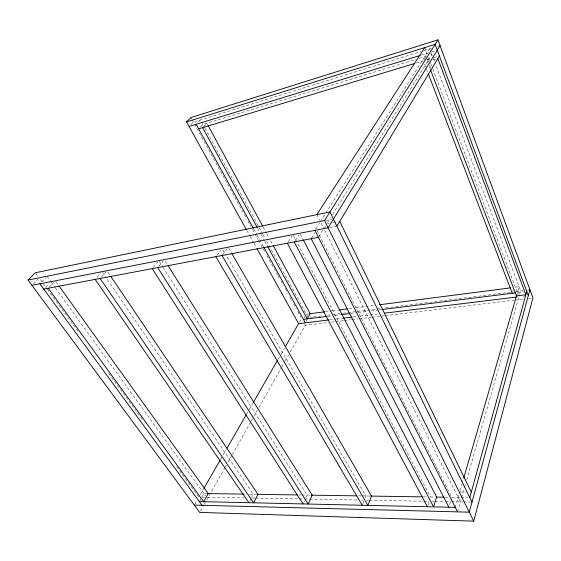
<?xml version="1.0" encoding="UTF-8"?>
<svg xmlns="http://www.w3.org/2000/svg" width="561" height="561" viewBox="0 0 561 561"><rect width="100%" height="100%" fill="white"/><g stroke="black" fill="none" stroke-linecap="round" stroke-linejoin="round"><path stroke-width="0.42" stroke-dasharray="2.81 2.1" d="M457.545 511.863L461.345 498.554M461.584 497.712L464.228 488.463M464.466 487.621L465.665 483.414M466.626 480.055L518.967 296.755L517.228 296.965M519.682 294.237L520.636 290.886L435.602 64.389M455.259 507.347L459.256 493.533M460.076 490.7L462.019 483.982M462.264 483.147L463.477 478.947M516.45 295.92L519.093 286.776L514.753 287.33M449.55 504.732L451.261 498.96M512.74 291.601L513.231 289.939M427.882 505.103L429.179 501.043M362.855 503.715L364.068 500.622M365.274 497.537L365.877 495.994L226.497 255.998M303.697 502.453L304.371 500.98M305.717 498.035L307.063 495.09L163.531 268.109M249.722 501.169L251.307 498.098M251.7 497.334L253.292 494.262L106.534 278.27M200.558 510.882L203.994 504.795M204.421 504.037L225.031 467.523M225.459 466.759L226.321 465.237M228.039 462.194L231.903 455.35M232.331 454.585L250.795 421.879M251.223 421.115L253.369 417.314M253.796 416.55L257.233 410.463M258.951 407.419L281.278 367.862M281.706 367.104L284.715 361.775M285.142 361.018L288.578 354.931M290.296 351.887L305.324 325.261L327.912 322.547M306.194 321.341L307.035 319.854M199.73 500.854L201.413 497.916M201.834 497.179L203.938 493.505L206.553 493.54M304.3 317.891L305.149 316.404M194.744 504.346L196.918 500.552M200.41 494.486L203.461 489.171M220.466 459.585L222.647 455.791M223.089 455.034L226.139 449.719M246.637 414.06L248.818 410.266M249.252 409.509L252.738 403.443M278.032 359.44L280.647 354.882M281.082 354.124L284.574 348.058M299.399 322.259L301.58 318.466M318.893 236.623L322.94 230.101M323.844 228.657L325.689 225.676M327.533 222.703L330.766 217.5M332.61 214.526L431.9 54.536L429.481 55.28M311.699 237.983L314.882 232.927M423.772 60.195L425.014 58.232M425.427 57.573L426.255 56.261M315.801 228.888L319.447 223.124M429.761 48.842L320.359 221.686L323.452 227.878M295.212 240.466L298.95 234.743M288.284 241.777L292.064 236.069M222.542 254.813L227.696 247.927M216.911 255.29L221.062 249.799M158.819 266.286L163.223 260.984M153.328 267.324L157.753 262.036M101.268 277.183L105.868 272.071M96.906 277.478L100.37 273.656M49.403 287.001L53.554 282.688M203.846 126.386L206.869 123.245L207.703 124.78M45.539 287.225L49.102 283.543M200.48 126.968L202.914 124.451L416.024 59.389M41.682 281.952L45.883 277.667M198.601 121.786L200.438 119.914L204.632 127.606M33.155 284.111L37.966 279.245M190.908 124.598L193.37 122.102L420.834 51.605M423.906 50.658L431.346 48.351M437.692 46.381L440.069 45.644M421.395 55.076L428.478 52.902M431.675 51.921L437.271 50.195M419.369 58.365L426.051 56.324M416.486 62.93L423.19 60.904M426.542 59.887L430.652 58.646M433.842 57.678L439.424 55.988M429.046 61.233L427.447 61.717L428.071 63.358M433.057 60.027L436.255 59.066M325.724 220.606L331.81 219.393M327.589 223.762L329.209 223.446M333.269 222.64L338.143 221.679M329.552 227.542L336.081 226.272M306.418 314.181L310.191 313.69M325.52 311.72L331.593 310.934M332.463 310.822L338.535 310.037M348.956 308.697L352.427 308.248M355.898 307.8L374.131 305.45M310.03 317.407L312.631 317.077M313.501 316.965L322.168 315.878M327.365 315.219L342.098 313.368M342.967 313.255L356.831 311.509M357.701 311.404L381.101 308.452M385.8 307.863L510.826 292.12M516.036 291.461L523.175 290.563M527.326 290.044L529.086 289.82M327.806 316.327L331.285 315.892M334.763 315.457L340.85 314.693M350.415 313.501L357.371 312.631M358.241 312.519L367.813 311.327M371.291 310.892L378.247 310.023M379.117 309.91L381.725 309.588M517.403 292.625L523.371 291.881M329.665 319.861L335.744 319.118M336.614 319.013L342.694 318.269M353.107 316.993L356.586 316.572M360.057 316.152L378.289 313.922M523.217 296.236L524.921 296.026M331.39 322.133L334.861 321.712M335.73 321.607L343.549 320.668M344.419 320.562L351.368 319.728M352.238 319.623L358.318 318.893M359.187 318.788L371.354 317.33M372.224 317.224L384.383 315.766M385.253 315.661L513.834 300.212M514.703 300.107L524.262 298.964M528.609 298.438L531.211 298.129M459.704 491.983L465.49 492.053M249.357 494.199L256.349 494.311M299.153 494.963L300.899 494.991M301.769 495.005L310.506 495.139M358.549 495.882L361.172 495.924M362.041 495.931L369.909 496.057M423.19 496.878L426.683 496.927M430.182 496.983L435.119 497.06M445.027 497.207L448.527 497.263M451.752 497.312L460.623 497.453M461.458 497.46L468.105 497.565M202.339 497.13L204.905 497.172M207.486 497.221L244.238 497.902M252.113 498.049L254.743 498.098M255.613 498.119L298.494 498.911M299.371 498.925L303.746 499.01M304.623 499.024L308.992 499.108M309.868 499.122L358.002 500.012M361.501 500.082L363.248 500.11M366.747 500.181L368.5 500.209M369.376 500.23L422.756 501.218M423.632 501.232L428.877 501.331M432.384 501.394L434.13 501.429M435.006 501.443L444.635 501.625M445.504 501.639L450.756 501.737M451.633 501.751L462.867 501.962M463.702 501.976L470.335 502.102M35.82 273.431L38.211 276.713M40.203 279.441L42.776 282.975M43.295 283.677L46.9 288.627M47.419 289.329L78.337 331.726M108.743 373.416L143.272 420.757M176.764 466.682L198.924 497.067M47.082 276.44L51.184 282.12M51.395 282.407L55.287 287.8M55.49 288.074L205.585 495.784M55.841 281.545L58.4 285.107M102.593 272.471L106.036 277.548M108 272.246L110.447 275.872M159.324 261.454L163.062 267.373M165.25 261.138L167.108 264.098M222.976 249.94L226.055 255.241M228.65 247.997L231.265 252.548M246.798 230.41L249.771 235.76M250.199 236.525L253.593 242.64M254.021 243.404L256.139 247.226M190.873 117.572L191.708 119.086M192.121 119.837L246.209 217.984M247.899 221.055L250.858 226.42M252.548 229.491L254.659 233.327M255.08 234.091L258.039 239.463M258.467 240.227L265.227 252.499M266.917 255.571L277.485 274.75M277.905 275.514L279.175 277.814M280.865 280.886L283.403 285.486M285.093 288.55L287.632 293.158M289.742 296.993L291.86 300.829M293.55 303.894L296.082 308.494M297.772 311.565L300.731 316.937M304.49 323.753L305.324 325.261M253.789 229.084L256.868 234.673M257.162 235.206L263.193 246.167M257.667 228.264L260.613 233.642M261.026 234.407L264.392 240.557M264.813 241.321L267.331 245.928M205.003 128.294L262.548 233.769M262.836 234.295L265.072 238.383M266.608 241.209L308.298 317.624M263.109 226.917L266.447 233.06M266.861 233.825L268.943 237.668M270.612 240.739L272.695 244.575M293.417 235.424L430.476 496.99M300.289 234.084L302.709 238.755M317.098 230.823L435.953 466.051M436.353 466.836L451.353 496.534M316.846 214.646L319.581 220.122M324.623 230.22L460.385 501.913M424.614 64.122L426.178 68.218M426.493 69.038L427.741 72.306M427.18 58.716L428.422 61.983M429.663 65.251L430.596 67.699M429.312 66.633L430.245 69.087M424.698 47.608L426.886 53.393M428.436 57.488L430.294 62.404M430.603 63.225L432.461 68.14M432.776 68.961L518.701 296.061M431.29 52.909L433.155 57.867M433.443 58.639L435.308 63.61"/><path stroke-width="0.84" d="M471.99 502.13L329.959 211.939L35.336 272.772L28.05 280.051L199.695 512.403L473.715 521.148L532.95 297.919L437.938 39.852L190.873 117.572L186.525 121.912L246.377 229.645M529.928 289.714L469.255 512.165L194.302 505.103M469.767 497.593L526.779 291.454M463.723 478.105L516.674 295.142M203.895 488.414L220.031 460.343M227.009 448.204L246.195 414.824M253.172 402.679L277.597 360.197M285.444 346.537L298.529 323.781M336.902 226.118L439.424 55.988M440.069 45.644L328.101 227.759L31.949 285.325M28.05 280.051L324.538 220.578L437.938 39.852M316.846 214.646L424.698 47.608M186.525 121.912L435.105 44.361L528.322 295.612M189.057 126.47L420.196 55.448M198.664 128.848L414.81 63.442M43.758 289.069L318.445 237.345M309.889 313.732L324.651 311.832M339.405 309.924L347.217 308.922M379.334 304.784L510.419 287.891M303.452 319.37L326.937 316.439M341.719 314.588L349.545 313.606M382.595 309.476L515.685 292.842M328.795 319.966L298.599 323.648L256.994 248.747M343.556 318.164L352.245 317.105M384.369 313.178L516.358 297.071M207.43 493.554L244.119 494.122M257.219 494.325L297.4 494.942M311.376 495.153L356.803 495.854M370.779 496.071L422.321 496.864M436.297 497.074L444.158 497.2M199.309 501.59L455.259 507.347M39.887 283.782L202.03 505.307M48.218 288.228L203.65 501.688L208.25 493.568L58.912 285.815M95.174 279.385L248.93 502.705M100.117 278.459L253.649 502.817L257.99 494.332L110.938 276.601M152.227 268.649L303.024 503.925M157.718 267.611L308.192 504.044L312.189 495.167L168.041 265.577M215.873 256.658L362.252 505.258M222.03 255.5L367.918 505.384L371.501 496.078L231.707 253.306M196.154 124.29L253.369 228.32M263.614 246.938L305.352 322.827M202.64 127.649L257.247 227.493M267.751 246.7L307.239 318.9L310.191 313.69L273.109 245.346M208.124 125.552L262.695 226.146M287.337 243.201L427.363 506.723M294.273 241.896L433.604 506.863L436.668 497.081L303.115 239.533M311.243 238.698L448.821 507.207M314.889 230.326L457.545 511.863M324.538 220.578L473.715 521.148M339.77 221.357L471.282 492.116M428.366 73.947L512.242 293.27M430.56 69.908L516.45 295.92L525.867 294.763L437.861 58.582"/></g></svg>
